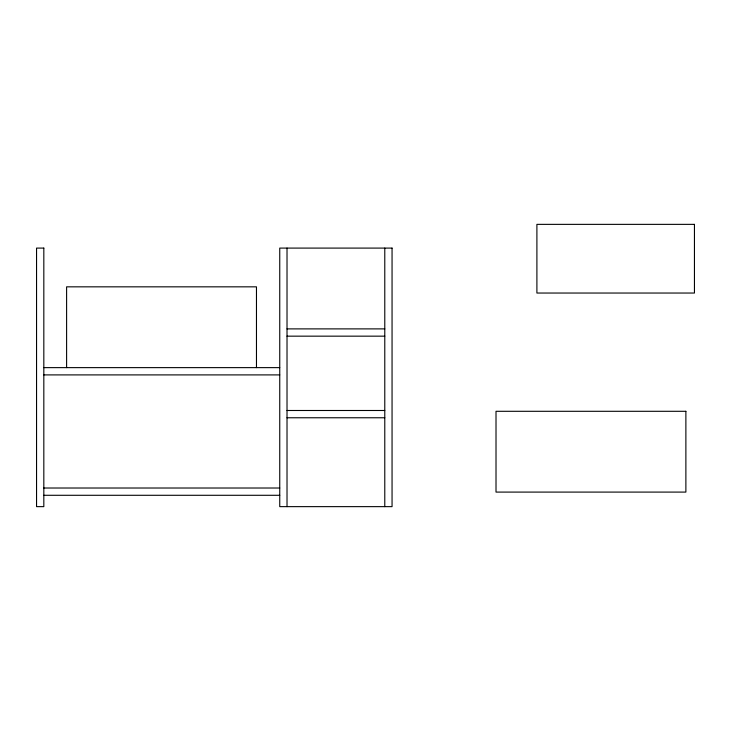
<?xml version="1.0" encoding="UTF-8"?>
<svg xmlns="http://www.w3.org/2000/svg" width="731" height="731" viewBox="0 0 731 731"><rect width="100%" height="100%" fill="white"/><g stroke="black" fill="none" stroke-linecap="round" stroke-linejoin="round"><path stroke-width="1.1" d="M287.018 328.886L384.78 328.886M287.018 336.159L384.78 336.159M43.823 367.629L279.745 367.629M43.823 374.902L279.745 374.902M287.018 410.493L384.78 410.493M287.018 417.766L384.78 417.766M43.823 488.016L279.745 488.016M43.823 495.289L279.745 495.289M384.78 248.092L384.78 506.638M287.018 248.092L287.018 506.638M256.471 367.629L256.471 286.835L66.603 286.835L66.603 367.629M694.45 224.362L536.901 224.362L536.901 293.04L694.45 293.04L694.45 224.362M43.823 248.092L36.55 248.092L36.55 506.638L43.823 506.638L43.823 248.092M392.054 248.092L279.745 248.092L279.745 506.638L392.054 506.638L392.054 248.092M685.879 411.297L496.011 411.297L496.011 492.091L685.879 492.091L685.879 411.297"/></g></svg>
